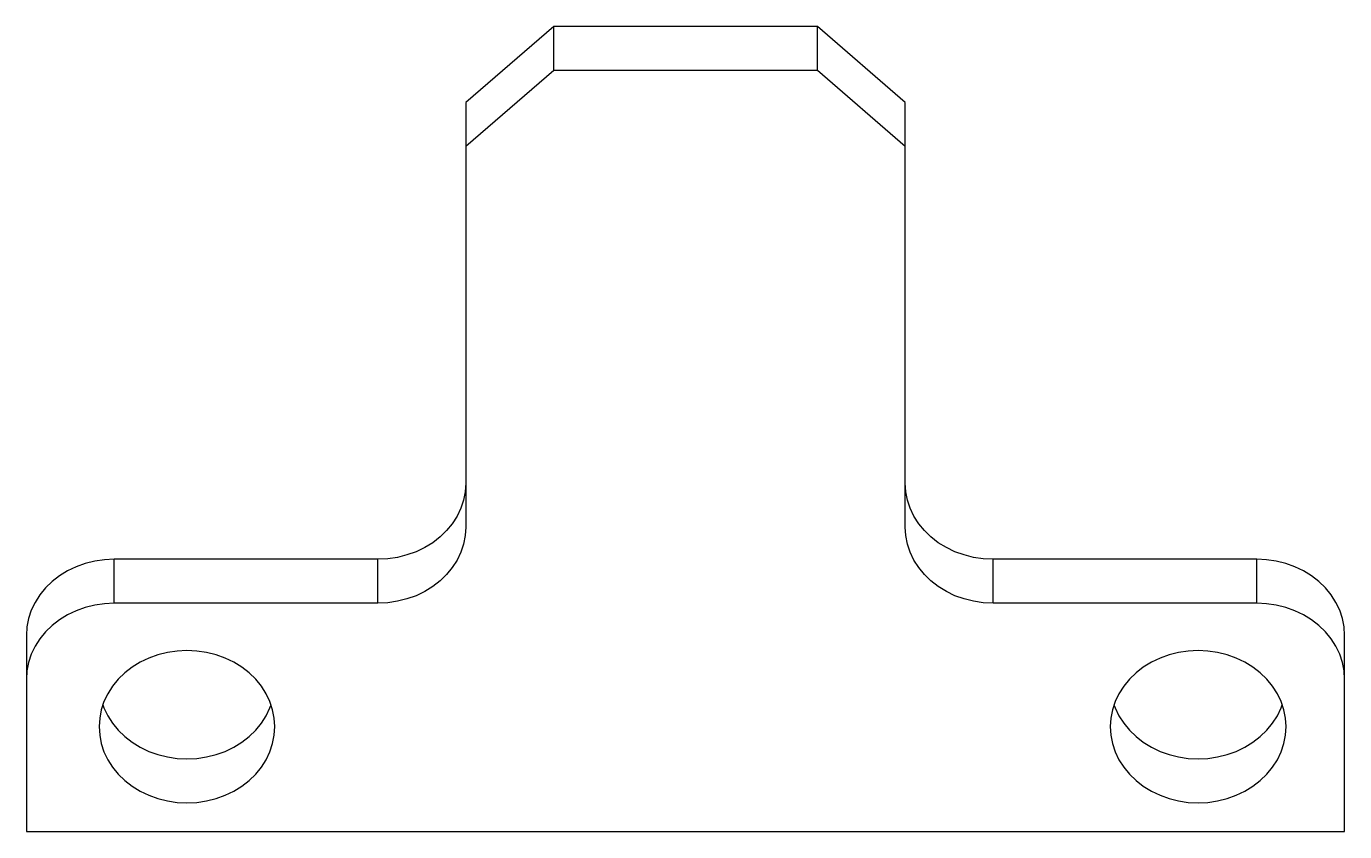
# Model space of a CAD drawing. Header units: millimetres. Extents: x -93 to 57, y -61 to 31.
import ezdxf

# ---------------------------------------------------------------- set-up
doc = ezdxf.new("R2010")
doc.units = ezdxf.units.MM

msp = doc.modelspace()

# ---------------------------------------------------------------- linework, layer by layer
at = {"color": 7, "linetype": 'Continuous', "lineweight": 25}
for p, q in [((-33.27, 30.89), (-43.27, 22.23)), ((-33.27, 25.89), (-33.27, 30.89)), ((-3.27, 30.89), (-33.27, 30.89)), ((-3.27, 25.89), (-3.27, 30.89)), ((6.73, 22.23), (-3.27, 30.89)), ((-33.27, 25.89), (-43.27, 17.23)), ((-3.27, 25.89), (-33.27, 25.89)), ((6.73, 17.23), (-3.27, 25.89)), ((-43.27, 22.23), (-43.27, -26.07)), ((6.73, -26.07), (6.73, 22.23)), ((-83.27, -34.73), (-83.27, -29.73)), ((-53.27, -29.73), (-83.27, -29.73)), ((-53.27, -34.73), (-53.27, -29.73)), ((16.73, -34.73), (16.73, -29.73)), ((46.73, -29.73), (16.73, -29.73)), ((46.73, -34.73), (46.73, -29.73)), ((-53.27, -34.73), (-83.27, -34.73)), ((46.73, -34.73), (16.73, -34.73)), ((-93.27, -38.39), (-93.27, -60.71)), ((56.73, -60.71), (56.73, -38.39)), ((-93.27, -60.71), (56.73, -60.71))]:
    msp.add_line(p, q, dxfattribs=at)
at = {"color": 7, "linetype": 'Continuous', "lineweight": 25, "flags": 128}
for points in [[(-43.27, -21.07), (-43.34, -22.04), (-43.52, -23), (-43.83, -23.93), (-44.26, -24.83), (-44.81, -25.68), (-45.45, -26.47), (-46.2, -27.19), (-47.04, -27.84), (-47.95, -28.4), (-48.93, -28.87), (-49.97, -29.24), (-51.05, -29.51), (-52.15, -29.68), (-53.27, -29.73)], [(16.73, -29.73), (15.61, -29.68), (14.5, -29.51), (13.42, -29.24), (12.39, -28.87), (11.41, -28.4), (10.49, -27.84), (9.66, -27.19), (8.91, -26.47), (8.26, -25.68), (7.72, -24.83), (7.29, -23.93), (6.98, -23), (6.79, -22.04), (6.73, -21.07)], [(-43.27, -26.07), (-43.34, -27.04), (-43.52, -28), (-43.83, -28.93), (-44.26, -29.83), (-44.81, -30.68), (-45.45, -31.47), (-46.2, -32.19), (-47.04, -32.84), (-47.95, -33.4), (-48.93, -33.87), (-49.97, -34.24), (-51.05, -34.51), (-52.15, -34.68), (-53.27, -34.73)], [(16.73, -34.73), (15.61, -34.68), (14.5, -34.51), (13.42, -34.24), (12.39, -33.87), (11.41, -33.4), (10.49, -32.84), (9.66, -32.19), (8.91, -31.47), (8.26, -30.68), (7.72, -29.83), (7.29, -28.93), (6.98, -28), (6.79, -27.04), (6.73, -26.07)], [(-83.27, -29.73), (-84.39, -29.78), (-85.5, -29.95), (-86.58, -30.22), (-87.61, -30.59), (-88.59, -31.06), (-89.51, -31.62), (-90.34, -32.27), (-91.09, -32.99), (-91.74, -33.78), (-92.28, -34.63), (-92.71, -35.53), (-93.02, -36.46), (-93.21, -37.42), (-93.27, -38.39)], [(56.73, -38.39), (56.66, -37.42), (56.48, -36.46), (56.17, -35.53), (55.74, -34.63), (55.19, -33.78), (54.55, -32.99), (53.8, -32.27), (52.96, -31.62), (52.05, -31.06), (51.07, -30.59), (50.03, -30.22), (48.95, -29.95), (47.85, -29.78), (46.73, -29.73)], [(-83.27, -34.73), (-84.39, -34.78), (-85.5, -34.95), (-86.58, -35.22), (-87.61, -35.59), (-88.59, -36.06), (-89.51, -36.62), (-90.34, -37.27), (-91.09, -37.99), (-91.74, -38.78), (-92.28, -39.63), (-92.71, -40.53), (-93.02, -41.46), (-93.21, -42.42), (-93.27, -43.39)], [(56.73, -43.39), (56.66, -42.42), (56.48, -41.46), (56.17, -40.53), (55.74, -39.63), (55.19, -38.78), (54.55, -37.99), (53.8, -37.27), (52.96, -36.62), (52.05, -36.06), (51.07, -35.59), (50.03, -35.22), (48.95, -34.95), (47.85, -34.78), (46.73, -34.73)], [(-65, -48.77), (-65.06, -47.8), (-65.25, -46.85), (-65.56, -45.91), (-65.99, -45.02), (-66.53, -44.17), (-67.18, -43.37), (-67.93, -42.65), (-68.76, -42), (-69.68, -41.44), (-70.66, -40.97), (-71.69, -40.6), (-72.77, -40.33), (-73.88, -40.17), (-75, -40.11), (-76.12, -40.17), (-77.22, -40.33), (-78.3, -40.6), (-79.34, -40.97), (-80.32, -41.44), (-81.23, -42), (-82.07, -42.65), (-82.81, -43.37), (-83.46, -44.17), (-84.01, -45.02), (-84.44, -45.91), (-84.75, -46.85), (-84.93, -47.8), (-85, -48.77), (-84.93, -49.74), (-84.75, -50.7), (-84.44, -51.63), (-84.01, -52.53), (-83.46, -53.38), (-82.81, -54.17), (-82.07, -54.9), (-81.23, -55.55), (-80.32, -56.11), (-79.34, -56.58), (-78.3, -56.95), (-77.22, -57.22), (-76.12, -57.38), (-75, -57.43), (-73.88, -57.38), (-72.77, -57.22), (-71.69, -56.95), (-70.66, -56.58), (-69.68, -56.11), (-68.76, -55.55), (-67.93, -54.9), (-67.18, -54.17), (-66.53, -53.38), (-65.99, -52.53), (-65.56, -51.63), (-65.25, -50.7), (-65.06, -49.74), (-65, -48.77)], [(50.06, -48.77), (49.99, -47.8), (49.81, -46.85), (49.5, -45.91), (49.07, -45.02), (48.52, -44.17), (47.87, -43.37), (47.13, -42.65), (46.29, -42), (45.38, -41.44), (44.4, -40.97), (43.36, -40.6), (42.28, -40.33), (41.18, -40.17), (40.06, -40.11), (38.94, -40.17), (37.83, -40.33), (36.75, -40.6), (35.72, -40.97), (34.74, -41.44), (33.82, -42), (32.99, -42.65), (32.24, -43.37), (31.59, -44.17), (31.05, -45.02), (30.62, -45.91), (30.31, -46.85), (30.12, -47.8), (30.06, -48.77), (30.12, -49.74), (30.31, -50.7), (30.62, -51.63), (31.05, -52.53), (31.59, -53.38), (32.24, -54.17), (32.99, -54.9), (33.82, -55.55), (34.74, -56.11), (35.72, -56.58), (36.75, -56.95), (37.83, -57.22), (38.94, -57.38), (40.06, -57.43), (41.18, -57.38), (42.28, -57.22), (43.36, -56.95), (44.4, -56.58), (45.38, -56.11), (46.29, -55.55), (47.13, -54.9), (47.87, -54.17), (48.52, -53.38), (49.07, -52.53), (49.5, -51.63), (49.81, -50.7), (49.99, -49.74), (50.06, -48.77)], [(-84.57, -46.27), (-84.44, -46.63), (-84.01, -47.53), (-83.46, -48.38), (-82.81, -49.17), (-82.07, -49.9), (-81.23, -50.55), (-80.32, -51.11), (-79.34, -51.58), (-78.3, -51.95), (-77.22, -52.22), (-76.12, -52.38), (-75, -52.43), (-73.88, -52.38), (-72.77, -52.22), (-71.69, -51.95), (-70.66, -51.58), (-69.68, -51.11), (-68.76, -50.55), (-67.93, -49.9), (-67.18, -49.17), (-66.53, -48.38), (-65.99, -47.53), (-65.56, -46.63), (-65.42, -46.27)], [(30.48, -46.27), (30.62, -46.63), (31.05, -47.53), (31.59, -48.38), (32.24, -49.17), (32.99, -49.9), (33.82, -50.55), (34.74, -51.11), (35.72, -51.58), (36.75, -51.95), (37.83, -52.22), (38.94, -52.38), (40.06, -52.43), (41.18, -52.38), (42.28, -52.22), (43.36, -51.95), (44.4, -51.58), (45.38, -51.11), (46.29, -50.55), (47.13, -49.9), (47.87, -49.17), (48.52, -48.38), (49.07, -47.53), (49.5, -46.63), (49.63, -46.27)]]:
    msp.add_lwpolyline(points, dxfattribs=at)

doc.saveas('drawing.dxf')
